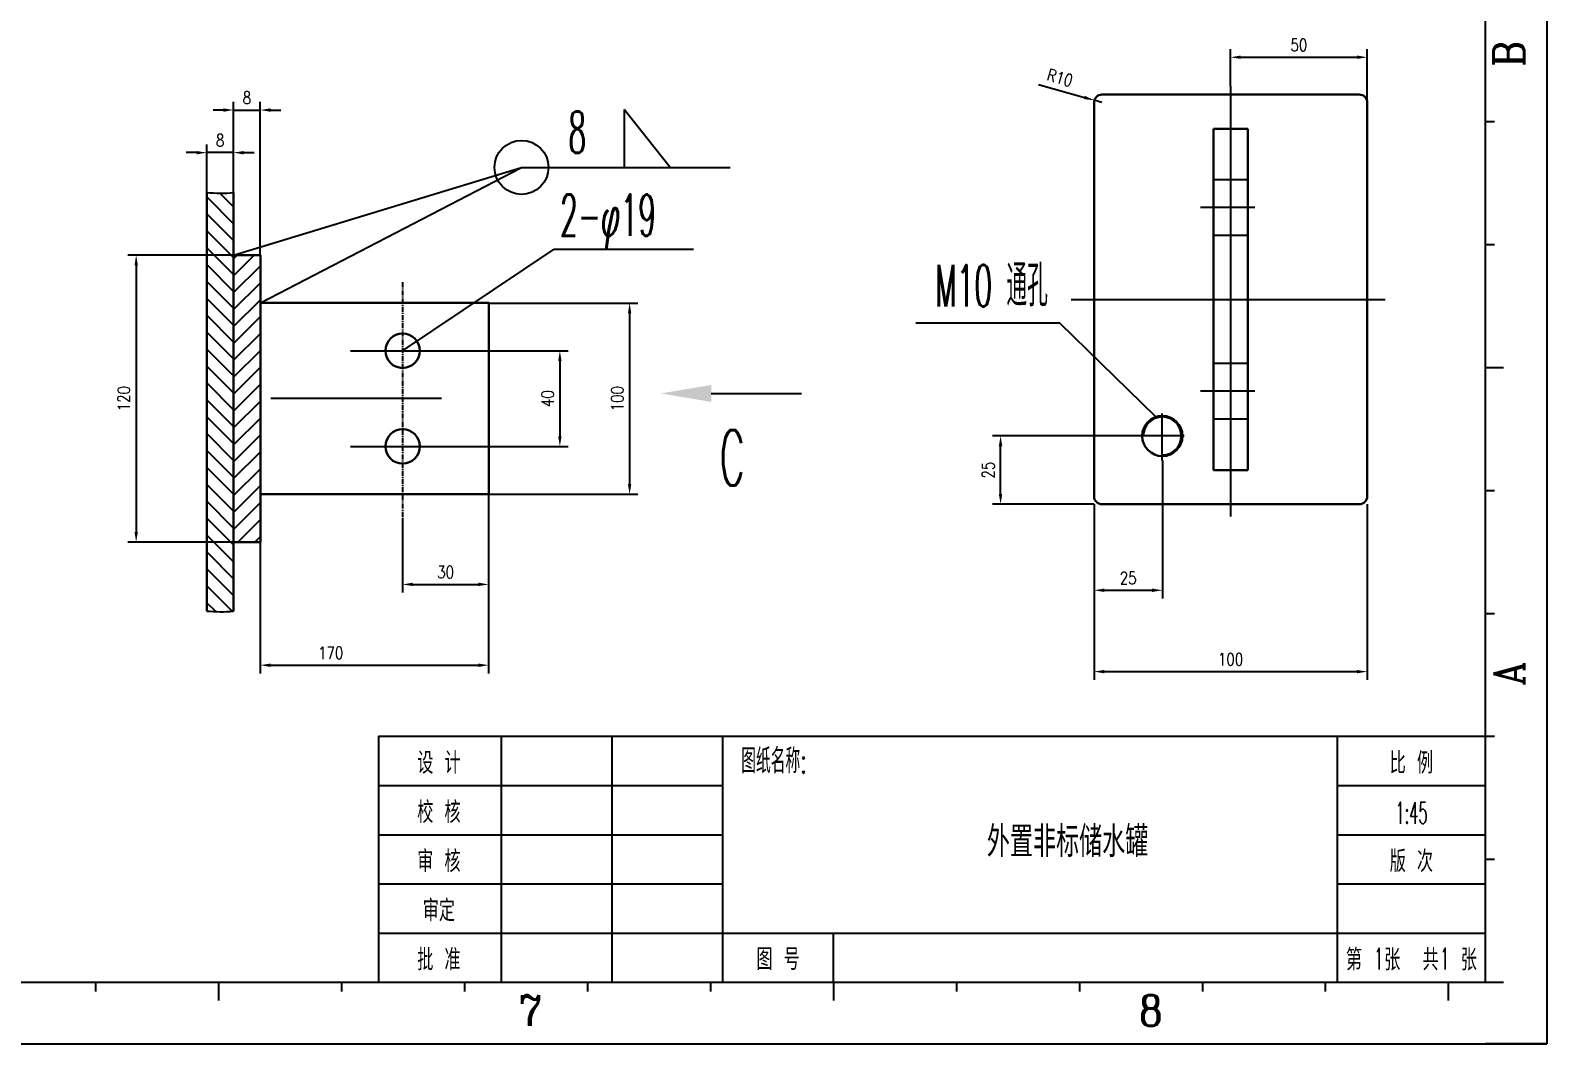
# Model space of a CAD drawing. Header units: inches. Extents: x 8294 to 169867, y -71555 to 12235.
# Drawn here: x 158769 to 169867, y -71555 to -64137 of the extents above; entities that cross this region are included whole.
import ezdxf
from ezdxf.enums import TextEntityAlignment as Align

# ---------------------------------------------------------------- set-up
doc = ezdxf.new("R2010")
doc.units = ezdxf.units.IN
doc.header["$LTSCALE"] = 300
doc.linetypes.add('CENTER', pattern=[2, 1.25, -0.25, 0.25, -0.25])
doc.linetypes.add('HIDDEN', pattern=[0.375, 0.25, -0.125])
for name, color, linetype in [('01   粗实线层', 7, 'Continuous'), ('07标注线层', 4, 'Continuous'), ('2细线层', 4, 'Continuous'), ('7标注层', 4, 'Continuous'), ('BORDER', 7, 'Continuous'), ('CENTER', 1, 'CENTER'), ('CL', 6, 'CENTER'), ('DIM', 3, 'Continuous'), ('HIDDEN', 6, 'HIDDEN'), ('OBS', 2, 'Continuous'), ('图框层', 7, 'Continuous')]:
    doc.layers.add(name, color=color, linetype=linetype)
doc.layers.add('DRAWING', color=7, linetype='Continuous', lineweight=30)
doc.layers.add('WELD_DETAIL', color=7, linetype='Continuous', lineweight=30)
doc.styles.add('cooec', font='romans.shx', dxfattribs={"width": 0.5, "bigfont": 'hztxt.shx'})
doc.styles.add('JEREH', font='isocp.shx', dxfattribs={"width": 0.7, "bigfont": 'hzfs.shx'})
doc.styles.add('ROMANC', font='romanc.shx', dxfattribs={"width": 0.75})
doc.styles.add('TH_GBDIM', font='romans.shx', dxfattribs={"width": 0.8, "bigfont": 'gbcbig.shx'})
doc.styles.add('残雪', font='romans.shx', dxfattribs={"width": 0.5, "bigfont": 'hztxt.shx'})
doc.dimstyles.new('JEREH', dxfattribs={"dimscale": 16, "dimtxt": 3, "dimasz": 2.5, "dimexe": 1, "dimexo": 0, "dimgap": 1.5, "dimtad": 1, "dimjust": 2, "dimdec": 0, "dimzin": 0, "dimdsep": 46, "dimtxsty": 'JEREH', "dimcen": 2.5, "dimse1": 1, "dimsd1": 1, "dimclrd": 130, "dimclre": 130, "dimclrt": 3, "dimadec": 0, "dimazin": 0, "dimtfac": 0.714286, "dimtdec": 0, "dimtmove": 0, "dimatfit": 3, "dimfxl": 1, "dimtzin": 0, "dimlwd": -1, "dimlwe": -1, "dimarcsym": 0})
doc.dimstyles.new('TH_GBDIM', dxfattribs={"dimscale": 30, "dimtxt": 3, "dimasz": 2.5, "dimexe": 2, "dimexo": 0, "dimgap": 1.5, "dimtad": 1, "dimdec": 0, "dimzin": 0, "dimdsep": 46, "dimtxsty": 'TH_GBDIM', "dimcen": 2.5, "dimclrd": 130, "dimclre": 130, "dimclrt": 3, "dimadec": 0, "dimazin": 0, "dimtfac": 0.714286, "dimtdec": 0, "dimtmove": 0, "dimatfit": 3, "dimfxl": 1, "dimtzin": 0, "dimlwd": -1, "dimlwe": -1, "dimarcsym": 0})

# ---------------------------------------------------------------- blocks, each defined once
blk = doc.blocks.new('PC_PAPER_BLOCK')
at = {"layer": '2细线层'}
for p, q in [((816, 584), (816, -10)), ((806, 140), (807.5, 140)), ((806, 120), (807.5, 120)), ((806, 100), (809, 100)), ((806, 80), (807.5, 80)), ((806, 60), (807.5, 60)), ((806, 40), (807.5, 40)), ((806, 20), (807.5, 20)), ((580, 0), (580, -1.5)), ((600, 0), (600, -3)), ((620, 0), (620, -1.5)), ((640, 0), (640, -1.5)), ((660, 0), (660, -1.5)), ((680, 0), (680, -1.5)), ((700, 0), (700, -3)), ((720, 0), (720, -1.5)), ((740, 0), (740, -1.5)), ((760, 0), (760, -1.5)), ((780, 0), (780, -1.5)), ((800, 0), (800, -1.5)), ((800, 0), (800, -3)), ((806, 0), (809, 0)), ((-25, -10), (816, -10)), ((816, -10), (806, -10))]:
    blk.add_line(p, q, dxfattribs=at)
blk.add_point((806, 0), dxfattribs=at)
at = {"layer": '图框层'}
for p in [(806, 574), (0, 0)]:
    blk.add_line(p, (806, 0), dxfattribs=at)
at = {"layer": '2细线层', "style": 'ROMANC', "width": 0.9}
for s, p in [('B', (812.36, 148.89)), ('A', (812.36, 48.26))]:
    blk.add_text(s, height=5, rotation=90, dxfattribs=at).set_placement(p)
for s, p in [('7', (648.79, -7.11)), ('8', (749.68, -7.11))]:
    blk.add_text(s, height=5, dxfattribs=at).set_placement(p)
blk = doc.blocks.new('*D84')
at = {"color": 130, "transparency": 16777216}
for p, q in [((159985, -65032), (159910, -65032)), ((160060, -65324), (160060, -64972)), ((160256, -65032), (160060, -65032)), ((160256, -65324), (160256, -64972)), ((160331, -65032), (160406, -65032))]:
    blk.add_line(p, q, dxfattribs=at)
for points in [[(159985, -65020), (159985, -65045), (160060, -65032)], [(160331, -65020), (160331, -65045), (160256, -65032)]]:
    blk.add_solid(points, dxfattribs=at)
at = {"layer": 'Defpoints', "color": 0, "transparency": 16777216}
for p in [(160060, -65032), (160060, -65324), (160256, -65324)]:
    blk.add_point(p, dxfattribs=at)
at = {"color": 3, "transparency": 16777216, "insert": (160158, -64942), "char_height": 90, "attachment_point": 5, "style": 'TH_GBDIM'}
blk.add_mtext('8', dxfattribs=at)
blk = doc.blocks.new('*D85')
at = {"color": 130, "transparency": 16777216}
for p, q in [((160256, -65032), (160256, -64660)), ((160452, -65783), (160452, -64660)), ((160181, -64720), (160106, -64720)), ((160256, -64720), (160452, -64720)), ((160527, -64720), (160602, -64720))]:
    blk.add_line(p, q, dxfattribs=at)
for points in [[(160181, -64708), (160181, -64733), (160256, -64720)], [(160527, -64708), (160527, -64733), (160452, -64720)]]:
    blk.add_solid(points, dxfattribs=at)
at = {"layer": 'Defpoints', "color": 0, "transparency": 16777216}
for p in [(160452, -64720), (160256, -65032), (160452, -65783)]:
    blk.add_point(p, dxfattribs=at)
at = {"color": 3, "transparency": 16777216, "insert": (160354, -64630), "char_height": 90, "attachment_point": 5, "style": 'TH_GBDIM'}
blk.add_mtext('8', dxfattribs=at)
blk = doc.blocks.new('*D86')
at = {"color": 130, "transparency": 16777216}
for p, q in [((162123, -66133), (163215, -66133)), ((163155, -66208), (163155, -67458)), ((162123, -67533), (163215, -67533))]:
    blk.add_line(p, q, dxfattribs=at)
for points in [[(163142, -66208), (163167, -66208), (163155, -66133)], [(163142, -67458), (163167, -67458), (163155, -67533)]]:
    blk.add_solid(points, dxfattribs=at)
at = {"layer": 'Defpoints', "color": 0, "transparency": 16777216}
for p in [(162123, -66133), (162123, -67533), (163155, -67533)]:
    blk.add_point(p, dxfattribs=at)
at = {"color": 3, "transparency": 16777216, "insert": (163065, -66833), "char_height": 90, "attachment_point": 5, "rotation": 90, "style": 'TH_GBDIM'}
blk.add_mtext('100', dxfattribs=at)
blk = doc.blocks.new('*D87')
at = {"color": 130, "transparency": 16777216}
for p, q in [((160256, -65783), (159483, -65783)), ((159543, -65858), (159543, -67808)), ((160256, -67883), (159483, -67883))]:
    blk.add_line(p, q, dxfattribs=at)
for points in [[(159531, -65858), (159556, -65858), (159543, -65783)], [(159531, -67808), (159556, -67808), (159543, -67883)]]:
    blk.add_solid(points, dxfattribs=at)
at = {"layer": 'Defpoints', "color": 0, "transparency": 16777216}
for p in [(160256, -65783), (159543, -67883), (160256, -67883)]:
    blk.add_point(p, dxfattribs=at)
at = {"color": 3, "transparency": 16777216, "insert": (159453, -66833), "char_height": 90, "attachment_point": 5, "rotation": 90, "style": 'TH_GBDIM'}
blk.add_mtext('120', dxfattribs=at)
blk = doc.blocks.new('*D88')
at = {"color": 130, "transparency": 16777216}
for p, q in [((161876, -66483), (162704, -66483)), ((162644, -66558), (162644, -67108)), ((161876, -67183), (162704, -67183))]:
    blk.add_line(p, q, dxfattribs=at)
for points in [[(162632, -66558), (162657, -66558), (162644, -66483)], [(162632, -67108), (162657, -67108), (162644, -67183)]]:
    blk.add_solid(points, dxfattribs=at)
at = {"layer": 'Defpoints', "color": 0, "transparency": 16777216}
for p in [(161876, -66483), (161876, -67183), (162644, -67183)]:
    blk.add_point(p, dxfattribs=at)
at = {"color": 3, "transparency": 16777216, "insert": (162554, -66833), "char_height": 90, "attachment_point": 5, "rotation": 90, "style": 'TH_GBDIM'}
blk.add_mtext('40', dxfattribs=at)
blk = doc.blocks.new('*D89')
at = {"color": 130, "transparency": 16777216}
for p, q in [((160452, -67533), (160452, -68844)), ((162123, -67533), (162123, -68844)), ((160527, -68784), (162048, -68784))]:
    blk.add_line(p, q, dxfattribs=at)
for points in [[(160527, -68772), (160527, -68797), (160452, -68784)], [(162048, -68772), (162048, -68797), (162123, -68784)]]:
    blk.add_solid(points, dxfattribs=at)
at = {"layer": 'Defpoints', "color": 0, "transparency": 16777216}
for p in [(160452, -67533), (162123, -67533), (162123, -68784)]:
    blk.add_point(p, dxfattribs=at)
at = {"color": 3, "transparency": 16777216, "insert": (160967, -68694), "char_height": 90, "attachment_point": 5, "style": 'TH_GBDIM'}
blk.add_mtext('170', dxfattribs=at)
blk = doc.blocks.new('*D90')
at = {"color": 130, "transparency": 16777216}
for p, q in [((161493, -67715), (161493, -68253)), ((162123, -67715), (162123, -68253)), ((161568, -68193), (162048, -68193))]:
    blk.add_line(p, q, dxfattribs=at)
for points in [[(161568, -68180), (161568, -68205), (161493, -68193)], [(162048, -68180), (162048, -68205), (162123, -68193)]]:
    blk.add_solid(points, dxfattribs=at)
at = {"layer": 'Defpoints', "color": 0, "transparency": 16777216}
for p in [(161493, -67715), (162123, -67715), (162123, -68193)]:
    blk.add_point(p, dxfattribs=at)
at = {"color": 3, "transparency": 16777216, "insert": (161808, -68103), "char_height": 90, "attachment_point": 5, "style": 'TH_GBDIM'}
blk.add_mtext('30', dxfattribs=at)
blk = doc.blocks.new('*D93')
at = {"color": 130, "transparency": 16777216}
for p, q in [((166869, -67106), (165810, -67106)), ((165870, -67531), (165870, -67181)), ((166554, -67606), (165810, -67606))]:
    blk.add_line(p, q, dxfattribs=at)
for points in [[(165857, -67181), (165882, -67181), (165870, -67106)], [(165857, -67531), (165882, -67531), (165870, -67606)]]:
    blk.add_solid(points, dxfattribs=at)
at = {"layer": 'Defpoints', "color": 0, "transparency": 16777216}
for p in [(165870, -67106), (166869, -67106), (166554, -67606)]:
    blk.add_point(p, dxfattribs=at)
at = {"color": 3, "transparency": 16777216, "insert": (165780, -67356), "char_height": 90, "attachment_point": 5, "rotation": 90, "style": 'TH_GBDIM'}
blk.add_mtext('25', dxfattribs=at)
blk = doc.blocks.new('*D94')
at = {"color": 130, "transparency": 16777216}
for p, q in [((167054, -67286), (167054, -68296)), ((166554, -67606), (166554, -68296)), ((166629, -68236), (166979, -68236))]:
    blk.add_line(p, q, dxfattribs=at)
for points in [[(166629, -68223), (166629, -68248), (166554, -68236)], [(166979, -68223), (166979, -68248), (167054, -68236)]]:
    blk.add_solid(points, dxfattribs=at)
at = {"layer": 'Defpoints', "color": 0, "transparency": 16777216}
for p in [(167054, -67286), (166554, -67606), (167054, -68236)]:
    blk.add_point(p, dxfattribs=at)
at = {"color": 3, "transparency": 16777216, "insert": (166804, -68146), "char_height": 90, "attachment_point": 5, "style": 'TH_GBDIM'}
blk.add_mtext('25', dxfattribs=at)
blk = doc.blocks.new('*D95')
at = {"color": 130, "transparency": 16777216}
for p, q in [((167553, -64545), (167553, -64274)), ((167628, -64334), (168478, -64334)), ((168553, -64665), (168553, -64274))]:
    blk.add_line(p, q, dxfattribs=at)
for points in [[(167628, -64321), (167628, -64346), (167553, -64334)], [(168478, -64321), (168478, -64346), (168553, -64334)]]:
    blk.add_solid(points, dxfattribs=at)
at = {"layer": 'Defpoints', "color": 0, "transparency": 16777216}
for p in [(168553, -64334), (167553, -64545), (168553, -64665)]:
    blk.add_point(p, dxfattribs=at)
at = {"color": 3, "transparency": 16777216, "insert": (168053, -64244), "char_height": 90, "attachment_point": 5, "style": 'TH_GBDIM'}
blk.add_mtext('50', dxfattribs=at)
blk = doc.blocks.new('*D91')
at = {"color": 130, "transparency": 16777216}
for p, q in [((166554, -67606), (166554, -68891)), ((168553, -67606), (168553, -68891)), ((166629, -68831), (168478, -68831))]:
    blk.add_line(p, q, dxfattribs=at)
for points in [[(166629, -68819), (166629, -68844), (166554, -68831)], [(168478, -68819), (168478, -68844), (168553, -68831)]]:
    blk.add_solid(points, dxfattribs=at)
at = {"layer": 'Defpoints', "color": 0, "transparency": 16777216}
for p in [(166554, -67606), (168553, -67606), (168553, -68831)]:
    blk.add_point(p, dxfattribs=at)
at = {"color": 3, "transparency": 16777216, "insert": (167553, -68741), "char_height": 90, "attachment_point": 5, "style": 'TH_GBDIM'}
blk.add_mtext('100', dxfattribs=at)
blk = doc.blocks.new('*D92')
at = {"color": 130, "transparency": 16777216}
for p, q in [((166147, -64533), (166484, -64628)), ((166612, -64665), (166556, -64649))]:
    blk.add_line(p, q, dxfattribs=at)
blk.add_solid([(166487, -64616), (166480, -64640), (166556, -64649)], dxfattribs=at)
at = {"layer": 'Defpoints', "color": 0, "transparency": 16777216}
for p in [(166556, -64649), (166612, -64665)]:
    blk.add_point(p, dxfattribs=at)
at = {"color": 3, "transparency": 16777216, "insert": (166304, -64484), "char_height": 90, "attachment_point": 5, "rotation": 344.1857, "style": 'TH_GBDIM'}
blk.add_mtext('R10', dxfattribs=at)

msp = doc.modelspace()

# ---------------------------------------------------------------- hatches: boundary and pattern name
at = {"layer": 'OBS', "ltscale": 5}
h = msp.add_hatch(dxfattribs=at)
h.set_pattern_fill('ANSI31', color=256, scale=700.071429, angle=90, style=0)
h.set_pattern_definition([(135, (-447691.95, -181578.87), (-61.878157, -61.878157), [])])
edge = h.paths.add_edge_path()
edge.add_spline(control_points=[(160256.2, -65323.7), (160192.7, -65333.1), (160126.4, -65328.4), (160060.2, -65323.7)], knot_values=[0, 0, 0, 0, 42, 42, 42, 42], degree=3, periodic=0)
edge.add_line((160060.2, -65323.7), (160060.2, -68388))
edge.add_spline(control_points=[(160060.2, -68388), (160126.2, -68392.2), (160192.2, -68396.3), (160256.2, -68388)], knot_values=[0, 0, 0, 0, 42, 42, 42, 42], degree=3, periodic=0)
edge.add_line((160256.2, -68388), (160256.2, -65323.7))
h = msp.add_hatch(dxfattribs=at)
h.set_pattern_fill('ANSI31', color=256, scale=700.071429, style=0)
h.set_pattern_definition([(45, (-447691.95, -181578.87), (-61.878157, 61.878157), [])])
h.paths.add_polyline_path([(160452.2, -65782.5), (160256.2, -65782.5), (160256.2, -67882.7), (160452.2, -67882.7)])

# ---------------------------------------------------------------- linework, layer by layer
at = {"layer": '7标注层'}
for p, q in [((161316.6, -69304.8), (163836.6, -69304.8)), ((161316.6, -69304.8), (161316.6, -71104.8)), ((162216.6, -71104.8), (162216.6, -69304.8)), ((163026.6, -71104.8), (163026.6, -69304.8)), ((163836.6, -69304.8), (168336.6, -69304.8)), ((163836.6, -71104.8), (163836.6, -69304.8)), ((168336.6, -69304.8), (169416.6, -69304.8)), ((168336.6, -71104.8), (168336.6, -69304.8)), ((161316.6, -69664.8), (163836.6, -69664.8)), ((168336.6, -69664.8), (169416.6, -69664.8)), ((161316.6, -70024.8), (163836.6, -70024.8)), ((168336.6, -70024.8), (169416.6, -70024.8)), ((161316.6, -70384.8), (163836.6, -70384.8)), ((168336.6, -70384.8), (169416.6, -70384.8)), ((161316.6, -70744.8), (163836.6, -70744.8)), ((163836.6, -70744.8), (169416.6, -70744.8)), ((164646.6, -71104.8), (164646.6, -70744.8)), ((169416.6, -70744.8), (169416.6, -71104.8))]:
    msp.add_line(p, q, dxfattribs=at)
at = {"layer": 'BORDER'}
msp.add_arc((167053.6, -67106.2), 139, 270, 180, dxfattribs=at)
at = {"layer": 'CENTER', "color": 1, "ltscale": 100}
for p, q in [((167553.5, -64544.7), (167553.5, -67694.8)), ((167729.5, -65434), (167333, -65434)), ((166387.5, -66106.4), (168685.3, -66106.4)), ((167729.5, -66778.8), (167333, -66778.8)), ((167053.6, -67286.2), (167053.6, -66940.8)), ((167213.1, -67106.2), (166869, -67106.2))]:
    msp.add_line(p, q, dxfattribs=at)
at = {"layer": 'CL', "ltscale": 0.1}
msp.add_line((161493.4, -65980.7), (161493.4, -67715), dxfattribs=at)
at = {"layer": 'CL', "ltscale": 5}
for p, q in [((161110.9, -66482.6), (161875.9, -66482.6)), ((161779.1, -66832.6), (160529.8, -66832.6)), ((161110.9, -67182.7), (161875.9, -67182.7))]:
    msp.add_line(p, q, dxfattribs=at)
at = {"layer": 'DIM'}
for p, q in [((163115.1, -64715.9), (163115.1, -65140.1)), ((163451.8, -65140.1), (163115.1, -64715.9)), ((163752.7, -66794.8), (164413.5, -66794.8))]:
    msp.add_line(p, q, dxfattribs=at)
at = {"layer": 'DIM', "ltscale": 5}
msp.add_line((162603, -65737.9), (163623.5, -65737.9), dxfattribs=at)
at = {"layer": 'DIM', "color": 4}
for p, q in [((166303.6, -66280.1), (165250.5, -66280.1)), ((167005.2, -66967.1), (166303.6, -66280.1))]:
    msp.add_line(p, q, dxfattribs=at)
at = {"layer": 'DIM'}
msp.add_circle((162363.6, -65140.1), 197.5, dxfattribs=at)
msp.add_solid([(163752.7, -66733), (163752.7, -66856.5), (163382.4, -66794.9)], dxfattribs=at)
at = {"layer": 'DRAWING'}
for p, q in [((166553.7, -67548.2), (166553.7, -64664.6)), ((166611.6, -64606.8), (168495.4, -64606.8)), ((168553.3, -64664.6), (168553.3, -67548.2)), ((167428.5, -64856.7), (167678.5, -64856.7)), ((167428.5, -64856.7), (167428.5, -67356.1)), ((167678.5, -64856.7), (167678.5, -67356.1)), ((167428.5, -67356.1), (167678.5, -67356.1)), ((168495.4, -67606.1), (166611.6, -67606.1))]:
    msp.add_line(p, q, dxfattribs=at)
msp.add_circle((167053.6, -67106.2), 147.2, dxfattribs=at)
for centre, start, end in [((166611.6, -64664.6), 90, 180), ((168495.4, -64664.6), 0, 90), ((166611.6, -67548.2), 180, 270), ((168495.4, -67548.2), 270, 0)]:
    msp.add_arc(centre, 57.9, start, end, dxfattribs=at)
at = {"layer": 'HIDDEN', "ltscale": 300}
for p, q in [((167678.5, -65230.3), (167428.5, -65230.3)), ((167678.5, -65637.7), (167428.5, -65637.7)), ((167678.5, -66575.1), (167428.5, -66575.1)), ((167678.5, -66982.5), (167428.5, -66982.5))]:
    msp.add_line(p, q, dxfattribs=at)
at = {"layer": 'OBS', "ltscale": 5}
for points in [[(160060.2, -65323.7), (160126.4, -65328.4), (160192.7, -65333.1), (160256.2, -65323.7)], [(160060.2, -68388), (160126.2, -68392.2), (160192.2, -68396.3), (160256.2, -68388)]]:
    msp.add_open_spline(points, degree=3, dxfattribs=at)
at = {"layer": 'WELD_DETAIL', "color": 0, "ltscale": 5}
for p, q in [((160060.2, -65323.7), (160060.2, -68388)), ((160256.2, -65323.7), (160256.2, -68388)), ((160256.2, -65782.5), (160452.2, -65782.5)), ((160452.2, -65782.5), (160452.2, -67882.7)), ((160452.2, -66132.6), (162123.5, -66132.6)), ((162123.5, -66132.6), (162123.5, -67532.7)), ((162123.5, -67532.7), (160452.2, -67532.7)), ((160452.2, -67882.7), (160256.2, -67882.7))]:
    msp.add_line(p, q, dxfattribs=at)
for centre in [(161493.4, -66482.6), (161493.4, -67182.7)]:
    msp.add_circle(centre, 126, dxfattribs=at)

# ---------------------------------------------------------------- block references
at = {"layer": '7标注层', "xscale": 45, "yscale": 45, "zscale": 45}
msp.add_blockref('PC_PAPER_BLOCK', (133146.6, -71104.8), dxfattribs=at)

# ---------------------------------------------------------------- texts
at = {"layer": '07标注线层', "style": 'cooec', "width": 0.6}
msp.add_text('图纸名称:', height=180, dxfattribs=at).set_placement((163971.6, -69484.8), align=Align.MIDDLE_LEFT)
at = {"layer": '7标注层', "style": 'cooec'}
for s, width, p in [('设 计', 0.75, (161758.9, -69491.9)), ('比 例', 0.75, (168876.6, -69491.9)), ('校 核', 0.75, (161758.9, -69851.9)), ('1:45', 0.5, (168877.5, -69865.5)), ('审 核', 0.75, (161758.9, -70211.9)), ('版 次', 0.75, (168876.6, -70211.9)), ('审定', 0.75, (161758.9, -70571.9)), ('批 准', 0.75, (161758.9, -70931.9)), ('图 号', 0.75, (164241.6, -70931.9)), ('第  张  共  张', 0.75, (168876.6, -70931.9)), ('1       1', 0.5, (168879.2, -70933.6))]:
    msp.add_text(s, height=157.5, dxfattribs=dict(at, width=width)).set_placement(p, align=Align.MIDDLE)
at = {"layer": '7标注层', "style": 'cooec', "width": 0.75}
msp.add_text('外置非标储水罐', height=225, dxfattribs=at).set_placement((165769.5, -70076.3), align=Align.MIDDLE_LEFT)
at = {"layer": 'DIM', "color": 4, "style": '残雪', "width": 0.5}
for s, height, p in [('8', 303.8, (162706.6, -64882.4)), ('2-φ19', 303.75, (162645.5, -65489.7))]:
    msp.add_text(s, height=height, dxfattribs=at).set_placement(p, align=Align.MIDDLE_LEFT)
for s, height, p in [('M10 通孔', 303.75, (165803.7, -65993.8)), ('C', 405, (163905.1, -67265.4))]:
    msp.add_text(s, height=height, dxfattribs=at).set_placement(p, align=Align.MIDDLE)

# ---------------------------------------------------------------- dimensions: what is measured, and where the dimension line sits
for base, p1, p2, text, picture, middle in [((168553.3, -64333.8), (167553.5, -64544.7), (168553.3, -64664.6), '50', '*D95', (168053.4, -64333.8)), ((167053.6, -68235.7), (166553.7, -67606.1), (167053.6, -67286.2), '25', '*D94', (166803.7, -68235.7)), ((162123.5, -68784.5), (160452.2, -67532.7), (162123.5, -67532.7), '170', '*D89', (160967.4, -68784.5)), ((162123.5, -68192.8), (161493.4, -67715), (162123.5, -67715), '30', '*D90', (161808.4, -68192.8))]:
    dim = msp.add_linear_dim(base=base, p1=p1, p2=p2, text=text, dimstyle='TH_GBDIM')
    dim.commit()
    dim.dimension.update_dxf_attribs({"geometry": picture, "text_midpoint": middle, "dimtype": 160})
dim = msp.add_radius_dim(center=(166611.6, -64664.6), mpoint=(166555.9, -64648.8), text='R10', dimstyle='TH_GBDIM')
dim.commit()
dim.dimension.update_dxf_attribs({"geometry": '*D92', "text_midpoint": (166303.7, -64483.9)})
for base, p1, p2, text, picture, middle in [((160452.2, -64720.1), (160256.2, -65032.3), (160452.2, -65782.5), '8', '*D85', (160354.2, -64630.1)), ((160060.2, -65032.3), (160256.2, -65323.7), (160060.2, -65323.7), '8', '*D84', (160158.2, -64942.3)), ((168553.3, -68831.4), (166553.7, -67606.1), (168553.3, -67606.1), '100', '*D91', (167553.5, -68741.4))]:
    dim = msp.add_linear_dim(base=base, p1=p1, p2=p2, text=text, dimstyle='TH_GBDIM')
    dim.commit()
    dim.dimension.update_dxf_attribs({"geometry": picture, "text_midpoint": middle})
for base, p1, p2, text, picture, middle in [((159543.4, -67882.7), (160256.2, -65782.5), (160256.2, -67882.7), '120', '*D87', (159453.4, -66832.6)), ((163154.8, -67532.7), (162123.5, -66132.6), (162123.5, -67532.7), '100', '*D86', (163064.8, -66832.6))]:
    dim = msp.add_linear_dim(base=base, p1=p1, p2=p2, angle=90, text=text, dimstyle='TH_GBDIM')
    dim.commit()
    dim.dimension.update_dxf_attribs({"geometry": picture, "text_midpoint": middle})
for base, p1, p2, text, picture, middle in [((162644.3, -67182.7), (161875.9, -66482.6), (161875.9, -67182.7), '40', '*D88', (162644.3, -66832.6)), ((165869.8, -67106.2), (166553.7, -67606.1), (166869, -67106.2), '25', '*D93', (165869.8, -67356.1))]:
    dim = msp.add_linear_dim(base=base, p1=p1, p2=p2, angle=90, text=text, dimstyle='TH_GBDIM')
    dim.commit()
    dim.dimension.update_dxf_attribs({"geometry": picture, "text_midpoint": middle, "dimtype": 160})

# ---------------------------------------------------------------- leaders
at = {"layer": '01   粗实线层', "ltscale": 5}
for points in [[(160256.2, -65782.5), (162363.6, -65140.1), (163890.4, -65140.1)], [(160452.2, -66132.6), (162363.6, -65140.1)]]:
    msp.add_leader(points, dimstyle='JEREH', dxfattribs=at)
at = {"layer": 'DIM', "ltscale": 5}
msp.add_leader([(161493.4, -66482.6), (162603, -65737.9)], dimstyle='JEREH', dxfattribs=at)

doc.saveas('drawing.dxf')
